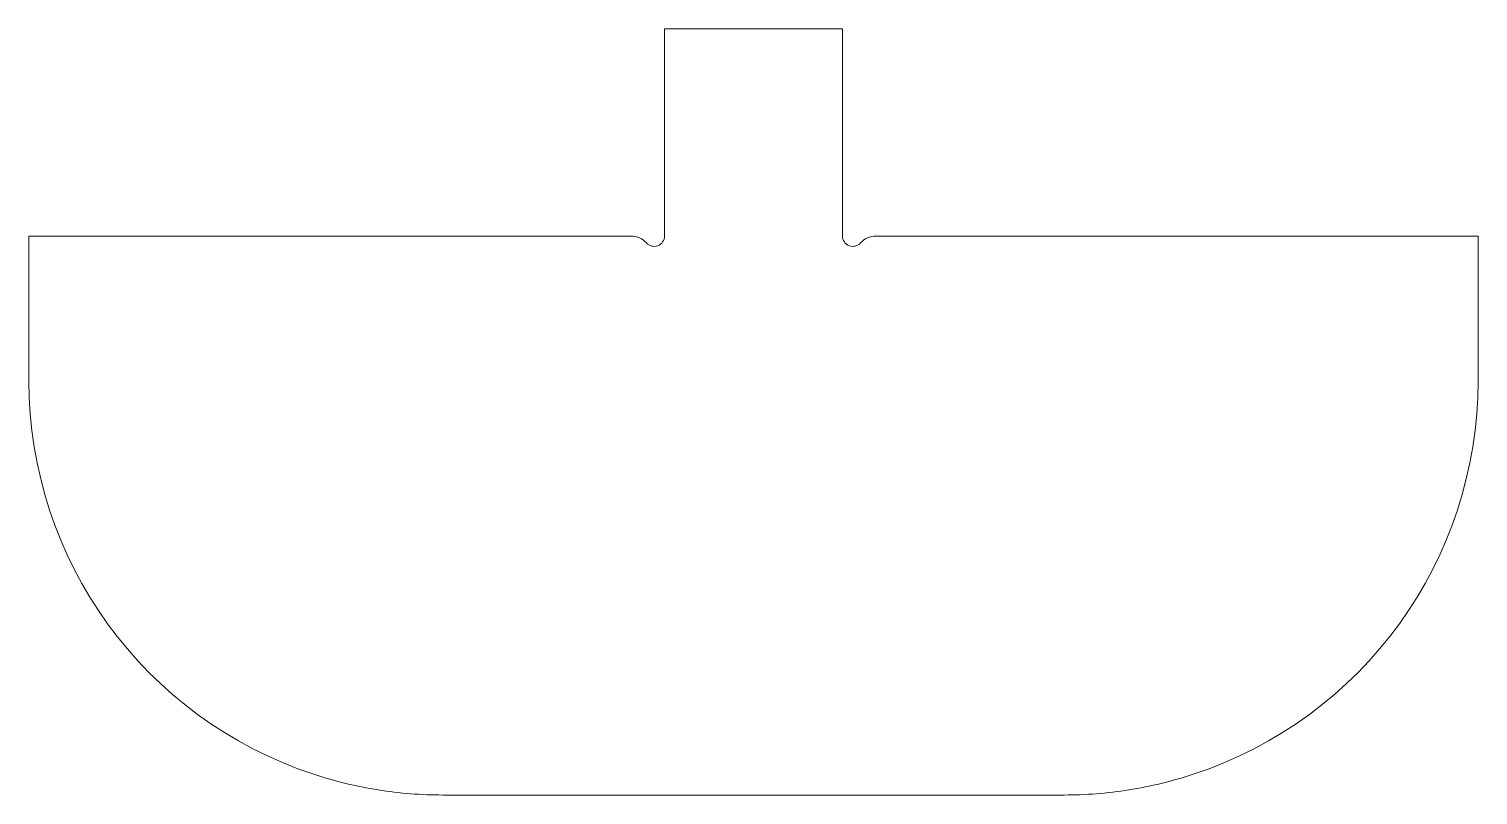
# Model space of a CAD drawing. Header units: millimetres. Extents: x -35 to 35, y -27 to 10.
import ezdxf

# ---------------------------------------------------------------- set-up
doc = ezdxf.new("R2010")
doc.units = ezdxf.units.MM

msp = doc.modelspace()

# ---------------------------------------------------------------- linework, layer by layer
at = {"color": 7, "linetype": 'Continuous', "lineweight": 15}
for p, q in [((-4.3, 10), (-4.3, 0)), ((4.3, 10), (-4.3, 10)), ((4.3, 0), (4.3, 10)), ((-35, 0), (-35, -7)), ((-5.918, 0), (-35, 0)), ((35, 0), (5.918, 0)), ((35, -7), (35, 0)), ((15, -27), (-15, -27))]:
    msp.add_line(p, q, dxfattribs=at)
for centre, radius, start, end in [((-5.918, -1), 1, 41.81031, 90), ((-4.8, 0), 0.5, 221.81031, 0), ((5.918, -1), 1, 90, 138.18969), ((4.8, 0), 0.5, 180, 318.18969), ((15, -7), 20, 288.19487, 0), ((-15, -7), 20, 180, 251.80513)]:
    msp.add_arc(centre, radius, start, end, dxfattribs=at)
for points in [[(-21.245, -26), (-20.732, -26.169), (-20.217, -26.315), (-19.177, -26.566), (-18.655, -26.67), (-17.093, -26.918), (-16.049, -27), (-15, -27)], [(21.245, -26), (20.732, -26.169), (20.217, -26.315), (19.177, -26.566), (18.655, -26.67), (17.093, -26.918), (16.049, -27), (15, -27)]]:
    msp.add_open_spline(points, degree=3, knots=[0, 0, 0, 0, 0.25, 0.25, 0.5, 0.5, 1, 1, 1, 1], dxfattribs=at)

doc.saveas('drawing.dxf')
